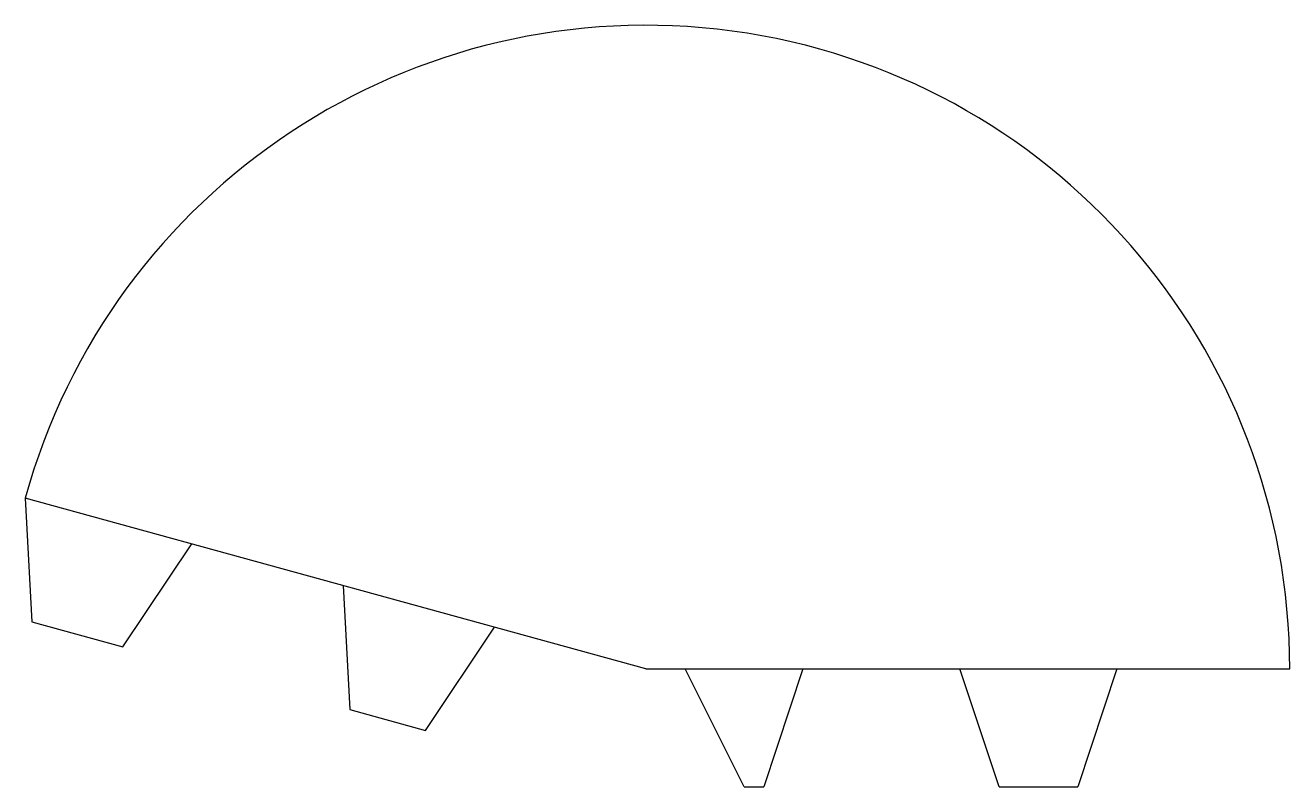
# Model space of a CAD drawing. Units: millimetres on the paper. Extents: x -151 to 10, y 1 to 98.
import ezdxf

# ---------------------------------------------------------------- set-up
doc = ezdxf.new("R2010")
doc.units = ezdxf.units.MM
doc.layers.add('0-4', color=7, linetype='Continuous')

msp = doc.modelspace()

# ---------------------------------------------------------------- linework, layer by layer
at = {"layer": '0-4'}
for p, q in [((-151.375, 37.925), (-150.538, 22.135)), ((-72.319, 16.149), (-151.375, 37.925)), ((-138.969, 18.949), (-130.165, 32.082)), ((-110.883, 26.771), (-110.046, 10.982)), ((-150.538, 22.135), (-138.969, 18.949)), ((-100.405, 8.326), (-91.601, 21.46)), ((-72.319, 16.149), (9.681, 16.149)), ((-59.819, 1.149), (-67.319, 16.149)), ((-52.319, 16.149), (-57.319, 1.149)), ((-27.319, 1.149), (-32.319, 16.149)), ((-12.319, 16.149), (-17.319, 1.149)), ((-110.046, 10.982), (-100.405, 8.326)), ((-59.819, 1.149), (-57.319, 1.149)), ((-27.319, 1.149), (-17.319, 1.149))]:
    msp.add_line(p, q, dxfattribs=at)
msp.add_arc((-72.319, 16.149), 82, 0, 164.6, dxfattribs=at)

doc.saveas('drawing.dxf')
